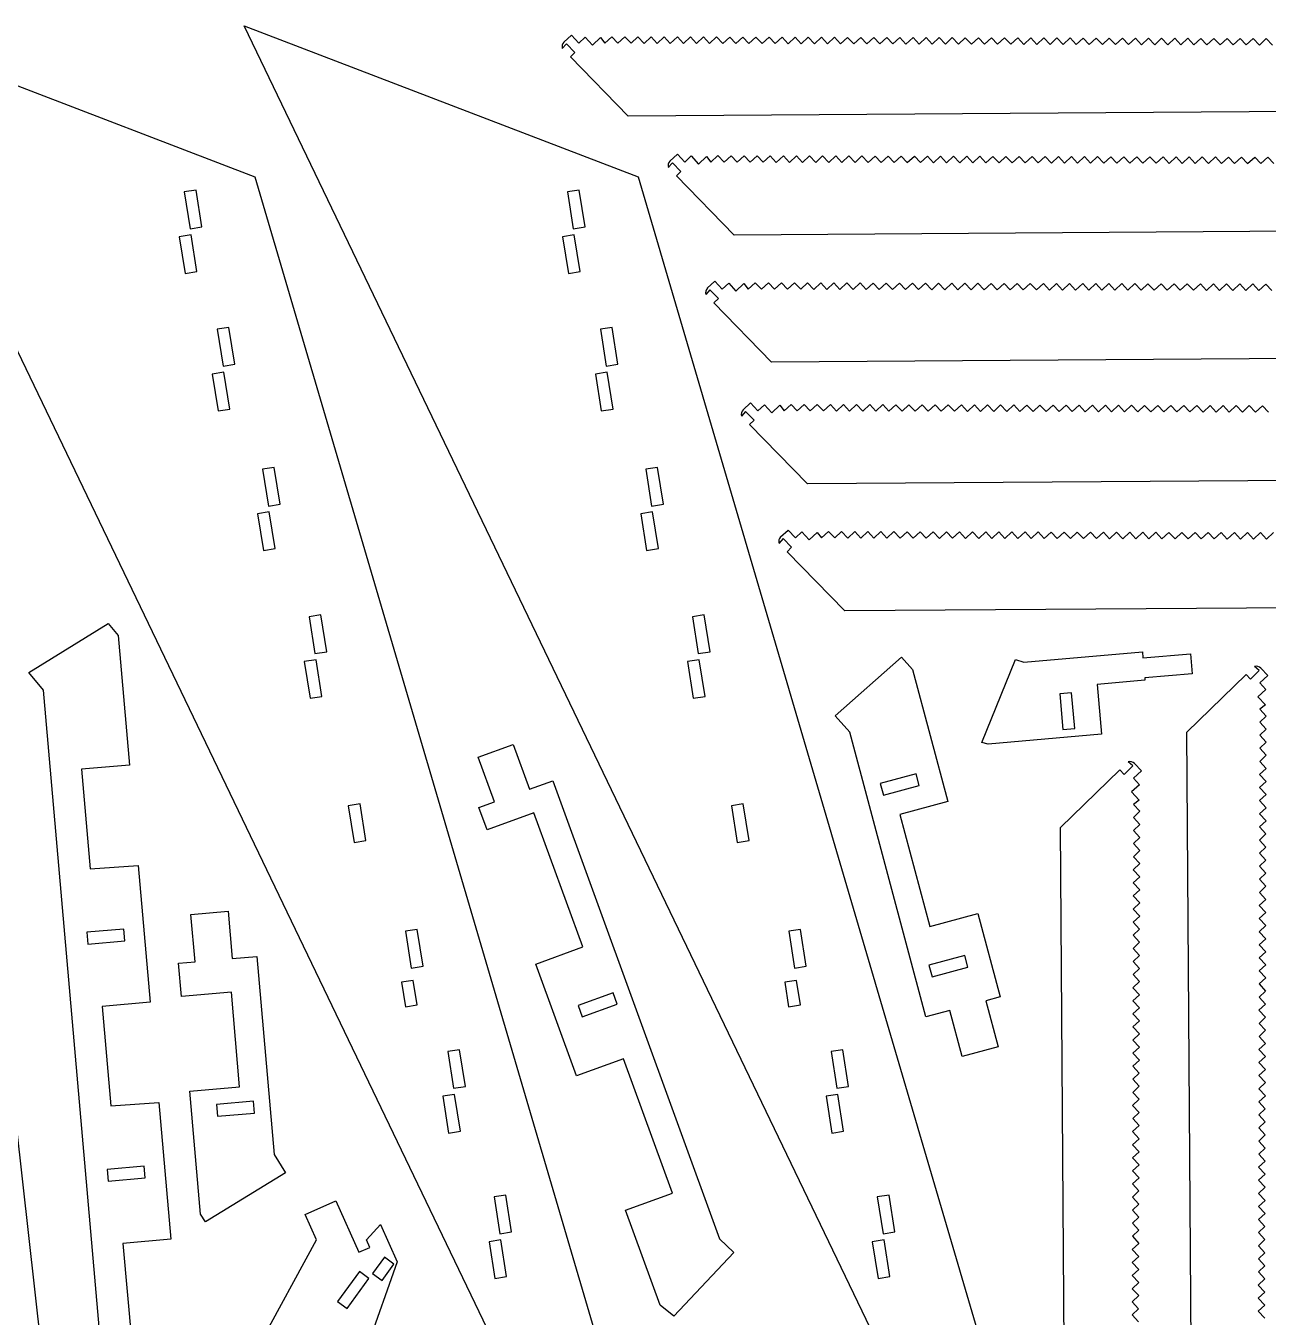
# Model space of a CAD drawing. Extents: x 12 to 2357, y -4 to 494.
# Drawn here: x 695.4 to 851.9, y 331 to 493.7 of the extents above; entities that cross this region are included whole.
import ezdxf

# ---------------------------------------------------------------- set-up
doc = ezdxf.new("R2010")
doc.units = 0
doc.layers.get('0').update_dxf_attribs({"linetype": 'CONTINUOUS'})

msp = doc.modelspace()

# ---------------------------------------------------------------- linework, layer by layer
for p, q in [((760.65, 314.82), (674.69, 493.67)), ((674.69, 493.67), (724.28, 474.63)), ((808.92, 314.82), (722.96, 493.67)), ((722.96, 493.67), (772.55, 474.63)), ((763.52, 491.4), (763, 490.8)), ((763.21, 491.59), (764.15, 492.47)), ((764.6, 490.29), (763.52, 491.4)), ((764.15, 492.47), (765.07, 491.48)), ((765.07, 491.48), (765.89, 492.25)), ((765.89, 492.25), (766.81, 491.24)), ((766.81, 491.24), (767.82, 492.18)), ((767.82, 492.18), (768.37, 491.48)), ((768.37, 491.48), (769.25, 492.29)), ((769.25, 492.29), (770.02, 491.47)), ((770.02, 491.47), (770.9, 492.29)), ((770.9, 492.29), (771.67, 491.47)), ((771.67, 491.47), (772.54, 492.28)), ((772.54, 492.28), (773.31, 491.46)), ((773.31, 491.46), (774.2, 492.28)), ((774.2, 492.28), (774.96, 491.46)), ((774.96, 491.46), (775.84, 492.27)), ((775.84, 492.27), (776.61, 491.44)), ((776.61, 491.44), (777.5, 492.27)), ((777.5, 492.27), (778.26, 491.45)), ((778.26, 491.45), (779.14, 492.27)), ((779.14, 492.27), (779.91, 491.44)), ((779.91, 491.44), (780.79, 492.26)), ((780.79, 492.26), (781.56, 491.44)), ((781.56, 491.44), (782.44, 492.26)), ((782.44, 492.26), (783.21, 491.43)), ((783.21, 491.43), (784.1, 492.25)), ((784.1, 492.25), (784.87, 491.43)), ((784.87, 491.43), (785.74, 492.25)), ((785.74, 492.25), (786.52, 491.42)), ((786.52, 491.42), (787.4, 492.24)), ((787.4, 492.24), (788.16, 491.42)), ((788.16, 491.42), (789.04, 492.24)), ((789.04, 492.24), (789.81, 491.42)), ((789.81, 491.42), (790.7, 492.24)), ((790.7, 492.24), (791.46, 491.41)), ((791.46, 491.41), (792.34, 492.23)), ((792.34, 492.23), (793.11, 491.41)), ((793.11, 491.41), (793.99, 492.23)), ((793.99, 492.23), (794.76, 491.4)), ((794.76, 491.4), (795.64, 492.22)), ((795.64, 492.22), (796.41, 491.4)), ((796.41, 491.4), (797.29, 492.22)), ((797.29, 492.22), (798.06, 491.4)), ((798.06, 491.4), (798.93, 492.21)), ((798.93, 492.21), (799.71, 491.39)), ((799.71, 491.39), (800.59, 492.21)), ((800.59, 492.21), (801.35, 491.39)), ((801.35, 491.39), (802.23, 492.21)), ((802.23, 492.21), (803, 491.38)), ((803, 491.38), (803.89, 492.2)), ((803.89, 492.2), (804.65, 491.38)), ((804.65, 491.38), (805.52, 492.19)), ((805.52, 492.19), (806.29, 491.36)), ((806.29, 491.36), (807.18, 492.19)), ((807.18, 492.19), (807.95, 491.37)), ((807.95, 491.37), (808.83, 492.19)), ((808.83, 492.19), (809.59, 491.37)), ((809.59, 491.37), (810.48, 492.18)), ((810.48, 492.18), (811.25, 491.36)), ((811.25, 491.36), (812.12, 492.18)), ((812.12, 492.18), (812.89, 491.36)), ((812.89, 491.36), (813.76, 492.17)), ((813.76, 492.17), (814.53, 491.35)), ((814.53, 491.35), (815.41, 492.17)), ((815.41, 492.17), (816.18, 491.34)), ((816.18, 491.34), (817.07, 492.17)), ((817.07, 492.17), (817.83, 491.34)), ((817.83, 491.34), (818.71, 492.16)), ((818.71, 492.16), (819.48, 491.34)), ((819.48, 491.34), (820.36, 492.16)), ((820.36, 492.16), (821.13, 491.33)), ((821.13, 491.33), (822.01, 492.15)), ((822.01, 492.15), (822.77, 491.33)), ((822.77, 491.33), (823.66, 492.15)), ((823.66, 492.15), (824.43, 491.33)), ((824.43, 491.33), (825.3, 492.14)), ((825.3, 492.14), (826.08, 491.32)), ((826.08, 491.32), (826.96, 492.14)), ((826.96, 492.14), (827.72, 491.32)), ((827.72, 491.32), (828.6, 492.13)), ((828.6, 492.13), (829.38, 491.31)), ((829.38, 491.31), (830.26, 492.13)), ((830.26, 492.13), (831.02, 491.31)), ((831.02, 491.31), (831.9, 492.13)), ((831.9, 492.13), (832.67, 491.3)), ((832.67, 491.3), (833.55, 492.12)), ((833.55, 492.12), (834.32, 491.3)), ((834.32, 491.3), (835.19, 492.11)), ((835.19, 492.11), (835.96, 491.28)), ((835.96, 491.28), (836.85, 492.11)), ((836.85, 492.11), (837.62, 491.29)), ((837.62, 491.29), (838.49, 492.11)), ((838.49, 492.11), (839.26, 491.29)), ((839.26, 491.29), (840.15, 492.1)), ((840.15, 492.1), (840.91, 491.28)), ((840.91, 491.28), (841.79, 492.1)), ((841.79, 492.1), (842.56, 491.28)), ((842.56, 491.28), (843.43, 492.09)), ((843.43, 492.09), (844.2, 491.27)), ((844.2, 491.27), (845.08, 492.09)), ((845.08, 492.09), (845.85, 491.26)), ((845.85, 491.26), (846.73, 492.09)), ((846.73, 492.09), (847.5, 491.26)), ((847.5, 491.26), (848.38, 492.08)), ((848.38, 492.08), (849.14, 491.26)), ((849.14, 491.26), (850.03, 492.08)), ((850.03, 492.08), (850.8, 491.25)), ((850.8, 491.25), (851.67, 492.07)), ((851.67, 492.07), (852.44, 491.25)), ((764.03, 489.74), (764.6, 490.29)), ((771.29, 482.28), (764.03, 489.74)), ((947.18, 483.49), (771.29, 482.28)), ((776.56, 476.62), (777.51, 477.49)), ((777.51, 477.49), (778.43, 476.51)), ((778.43, 476.51), (779.25, 477.27)), ((779.25, 477.27), (780.17, 476.26)), ((780.17, 476.26), (781.18, 477.2)), ((781.18, 477.2), (781.73, 476.5)), ((781.73, 476.5), (782.6, 477.32)), ((782.6, 477.32), (783.38, 476.49)), ((783.38, 476.49), (784.26, 477.31)), ((784.26, 477.31), (785.02, 476.49)), ((785.02, 476.49), (785.9, 477.31)), ((785.9, 477.31), (786.67, 476.48)), ((786.67, 476.48), (787.55, 477.3)), ((787.55, 477.3), (788.32, 476.48)), ((788.32, 476.48), (789.19, 477.29)), ((789.19, 477.29), (789.96, 476.46)), ((789.96, 476.46), (790.85, 477.29)), ((790.85, 477.29), (791.62, 476.47)), ((791.62, 476.47), (792.5, 477.29)), ((792.5, 477.29), (793.26, 476.47)), ((793.26, 476.47), (794.15, 477.28)), ((794.15, 477.28), (794.92, 476.46)), ((794.92, 476.46), (795.79, 477.28)), ((795.79, 477.28), (796.57, 476.45)), ((796.57, 476.45), (797.45, 477.27)), ((797.45, 477.27), (798.22, 476.45)), ((798.22, 476.45), (799.1, 477.27)), ((799.1, 477.27), (799.87, 476.44)), ((799.87, 476.44), (800.75, 477.27)), ((800.75, 477.27), (801.52, 476.44)), ((801.52, 476.44), (802.4, 477.26)), ((802.4, 477.26), (803.17, 476.44)), ((803.17, 476.44), (804.05, 477.26)), ((804.05, 477.26), (804.82, 476.44)), ((804.82, 476.44), (805.7, 477.25)), ((805.7, 477.25), (806.46, 476.43)), ((806.46, 476.43), (807.35, 477.25)), ((807.35, 477.25), (808.12, 476.43)), ((808.12, 476.43), (808.99, 477.24)), ((808.99, 477.24), (809.77, 476.42)), ((809.77, 476.42), (810.65, 477.24)), ((810.65, 477.24), (811.41, 476.42)), ((811.41, 476.42), (812.29, 477.24)), ((812.29, 477.24), (813.07, 476.41)), ((813.07, 476.41), (813.94, 477.23)), ((813.94, 477.23), (814.71, 476.41)), ((814.71, 476.41), (815.59, 477.23)), ((815.59, 477.23), (816.35, 476.4)), ((816.35, 476.4), (817.24, 477.22)), ((817.24, 477.22), (818.01, 476.4)), ((818.01, 476.4), (818.88, 477.21)), ((818.88, 477.21), (819.65, 476.39)), ((819.65, 476.39), (820.54, 477.21)), ((820.54, 477.21), (821.31, 476.39)), ((821.31, 476.39), (822.18, 477.21)), ((822.18, 477.21), (822.95, 476.39)), ((822.95, 476.39), (823.84, 477.2)), ((823.84, 477.2), (824.6, 476.38)), ((824.6, 476.38), (825.48, 477.2)), ((825.48, 477.2), (826.25, 476.38)), ((826.25, 476.38), (827.12, 477.19)), ((827.12, 477.19), (827.89, 476.37)), ((827.89, 476.37), (828.77, 477.19)), ((828.77, 477.19), (829.54, 476.36)), ((829.54, 476.36), (830.42, 477.19)), ((830.42, 477.19), (831.19, 476.36)), ((831.19, 476.36), (832.07, 477.18)), ((832.07, 477.18), (832.83, 476.36)), ((832.83, 476.36), (833.72, 477.18)), ((833.72, 477.18), (834.49, 476.36)), ((834.49, 476.36), (835.36, 477.17)), ((835.36, 477.17), (836.13, 476.35)), ((836.13, 476.35), (837.02, 477.17)), ((837.02, 477.17), (837.78, 476.35)), ((837.78, 476.35), (838.66, 477.16)), ((838.66, 477.16), (839.44, 476.34)), ((839.44, 476.34), (840.31, 477.16)), ((840.31, 477.16), (841.08, 476.34)), ((841.08, 476.34), (841.96, 477.16)), ((841.96, 477.16), (842.73, 476.33)), ((842.73, 476.33), (843.61, 477.15)), ((843.61, 477.15), (844.38, 476.33)), ((844.38, 476.33), (845.26, 477.15)), ((845.26, 477.15), (846.02, 476.33)), ((846.02, 476.33), (846.91, 477.14)), ((846.91, 477.14), (847.68, 476.32)), ((847.68, 476.32), (848.55, 477.13)), ((848.55, 477.13), (849.32, 476.31)), ((849.32, 476.31), (850.21, 477.13)), ((850.21, 477.13), (850.97, 476.31)), ((850.97, 476.31), (851.85, 477.13)), ((851.85, 477.13), (852.62, 476.31)), ((776.88, 476.42), (776.36, 475.82)), ((777.95, 475.32), (776.88, 476.42)), ((777.38, 474.76), (777.95, 475.32)), ((724.28, 474.63), (769.77, 320.03)), ((772.55, 474.63), (818.03, 320.03)), ((784.65, 467.3), (777.38, 474.76)), ((716.88, 472.98), (715.4, 472.74)), ((715.4, 472.74), (716.13, 468.11)), ((717.61, 468.35), (716.88, 472.98)), ((765.14, 472.98), (763.66, 472.74)), ((763.66, 472.74), (764.39, 468.11)), ((765.88, 468.35), (765.14, 472.98)), ((960.54, 468.51), (784.65, 467.3)), ((716.25, 467.34), (714.77, 467.1)), ((714.77, 467.1), (715.5, 462.47)), ((716.13, 468.11), (717.61, 468.35)), ((716.98, 462.71), (716.25, 467.34)), ((764.52, 467.34), (763.03, 467.1)), ((763.03, 467.1), (763.77, 462.47)), ((764.39, 468.11), (765.88, 468.35)), ((765.25, 462.71), (764.52, 467.34)), ((682.06, 463.63), (700.01, 303.48)), ((715.5, 462.47), (716.98, 462.71)), ((763.77, 462.47), (765.25, 462.71)), ((781.59, 460.42), (781.07, 459.82)), ((781.27, 460.61), (782.22, 461.49)), ((782.66, 459.32), (781.59, 460.42)), ((782.22, 461.49), (783.14, 460.51)), ((783.14, 460.51), (783.96, 461.27)), ((783.96, 461.27), (784.87, 460.26)), ((784.87, 460.26), (785.89, 461.2)), ((785.89, 461.2), (786.43, 460.5)), ((786.43, 460.5), (787.31, 461.31)), ((787.31, 461.31), (788.09, 460.49)), ((788.09, 460.49), (788.97, 461.31)), ((788.97, 461.31), (789.73, 460.49)), ((789.73, 460.49), (790.61, 461.31)), ((790.61, 461.31), (791.38, 460.48)), ((791.38, 460.48), (792.26, 461.3)), ((792.26, 461.3), (793.03, 460.48)), ((793.03, 460.48), (793.9, 461.29)), ((793.9, 461.29), (794.67, 460.46)), ((794.67, 460.46), (795.56, 461.29)), ((795.56, 461.29), (796.33, 460.47)), ((796.33, 460.47), (797.2, 461.29)), ((797.2, 461.29), (797.97, 460.47)), ((797.97, 460.47), (798.86, 461.28)), ((798.86, 461.28), (799.62, 460.46)), ((799.62, 460.46), (800.5, 461.28)), ((800.5, 461.28), (801.28, 460.45)), ((801.28, 460.45), (802.16, 461.27)), ((802.16, 461.27), (802.93, 460.45)), ((802.93, 460.45), (803.81, 461.27)), ((803.81, 461.27), (804.58, 460.44)), ((804.58, 460.44), (805.46, 461.27)), ((805.46, 461.27), (806.23, 460.44)), ((806.23, 460.44), (807.11, 461.26)), ((807.11, 461.26), (807.87, 460.44)), ((807.87, 460.44), (808.76, 461.26)), ((808.76, 461.26), (809.53, 460.43)), ((809.53, 460.43), (810.4, 461.25)), ((810.4, 461.25), (811.17, 460.43)), ((811.17, 460.43), (812.06, 461.25)), ((812.06, 461.25), (812.82, 460.43)), ((812.82, 460.43), (813.7, 461.24)), ((813.7, 461.24), (814.48, 460.42)), ((814.48, 460.42), (815.36, 461.24)), ((815.36, 461.24), (816.12, 460.42)), ((816.12, 460.42), (817, 461.23)), ((817, 461.23), (817.78, 460.41)), ((817.78, 460.41), (818.65, 461.23)), ((818.65, 461.23), (819.42, 460.41)), ((819.42, 460.41), (820.3, 461.23)), ((820.3, 461.23), (821.06, 460.4)), ((821.06, 460.4), (821.95, 461.22)), ((821.95, 461.22), (822.72, 460.4)), ((822.72, 460.4), (823.59, 461.21)), ((823.59, 461.21), (824.36, 460.38)), ((824.36, 460.38), (825.25, 461.21)), ((825.25, 461.21), (826.01, 460.39)), ((826.01, 460.39), (826.89, 461.21)), ((826.89, 461.21), (827.66, 460.39)), ((827.66, 460.39), (828.55, 461.2)), ((828.55, 461.2), (829.31, 460.38)), ((829.31, 460.38), (830.19, 461.2)), ((830.19, 461.2), (830.96, 460.38)), ((830.96, 460.38), (831.83, 461.19)), ((831.83, 461.19), (832.6, 460.37)), ((832.6, 460.37), (833.48, 461.19)), ((833.48, 461.19), (834.25, 460.36)), ((834.25, 460.36), (835.13, 461.19)), ((835.13, 461.19), (835.9, 460.36)), ((835.9, 460.36), (836.77, 461.18)), ((836.77, 461.18), (837.54, 460.36)), ((837.54, 460.36), (838.43, 461.18)), ((838.43, 461.18), (839.19, 460.36)), ((839.19, 460.36), (840.07, 461.17)), ((840.07, 461.17), (840.84, 460.35)), ((840.84, 460.35), (841.72, 461.17)), ((841.72, 461.17), (842.49, 460.35)), ((842.49, 460.35), (843.37, 461.16)), ((843.37, 461.16), (844.15, 460.34)), ((844.15, 460.34), (845.02, 461.16)), ((845.02, 461.16), (845.79, 460.34)), ((845.79, 460.34), (846.67, 461.16)), ((846.67, 461.16), (847.44, 460.33)), ((847.44, 460.33), (848.32, 461.15)), ((848.32, 461.15), (849.09, 460.33)), ((849.09, 460.33), (849.96, 461.15)), ((849.96, 461.15), (850.73, 460.32)), ((850.73, 460.32), (851.62, 461.14)), ((851.62, 461.14), (852.38, 460.32)), ((782.09, 458.76), (782.66, 459.32)), ((789.35, 451.3), (782.09, 458.76)), ((721.02, 455.67), (719.54, 455.44)), ((719.54, 455.44), (720.28, 450.8)), ((721.76, 451.03), (721.02, 455.67)), ((769.29, 455.67), (767.81, 455.44)), ((767.81, 455.44), (768.54, 450.8)), ((770.02, 451.03), (769.29, 455.67)), ((965.25, 452.51), (789.35, 451.3)), ((720.28, 450.8), (721.76, 451.03)), ((768.54, 450.8), (770.02, 451.03)), ((720.4, 450.03), (718.92, 449.79)), ((718.92, 449.79), (719.65, 445.15)), ((721.14, 445.38), (720.4, 450.03)), ((768.67, 450.03), (767.18, 449.79)), ((767.18, 449.79), (767.92, 445.15)), ((769.4, 445.38), (768.67, 450.03)), ((785.78, 445.28), (786.73, 446.16)), ((786.73, 446.16), (787.65, 445.17)), ((787.65, 445.17), (788.47, 445.94)), ((788.47, 445.94), (789.39, 444.93)), ((789.39, 444.93), (790.4, 445.87)), ((790.4, 445.87), (790.95, 445.16)), ((790.95, 445.16), (791.82, 445.98)), ((791.82, 445.98), (792.6, 445.16)), ((792.6, 445.16), (793.48, 445.98)), ((793.48, 445.98), (794.24, 445.15)), ((794.24, 445.15), (795.12, 445.97)), ((795.12, 445.97), (795.89, 445.15)), ((795.89, 445.15), (796.77, 445.97)), ((796.77, 445.97), (797.54, 445.14)), ((797.54, 445.14), (798.41, 445.96)), ((798.41, 445.96), (799.18, 445.13)), ((799.18, 445.13), (800.07, 445.96)), ((800.07, 445.96), (800.84, 445.14)), ((800.84, 445.14), (801.72, 445.95)), ((801.72, 445.95), (802.48, 445.13)), ((802.48, 445.13), (803.37, 445.95)), ((803.37, 445.95), (804.14, 445.13)), ((804.14, 445.13), (805.01, 445.94)), ((805.01, 445.94), (805.79, 445.11)), ((805.79, 445.11), (806.67, 445.94)), ((806.67, 445.94), (807.44, 445.12)), ((807.44, 445.12), (808.32, 445.94)), ((808.32, 445.94), (809.09, 445.11)), ((809.09, 445.11), (809.97, 445.93)), ((809.97, 445.93), (810.74, 445.11)), ((810.74, 445.11), (811.62, 445.93)), ((811.62, 445.93), (812.39, 445.11)), ((812.39, 445.11), (813.27, 445.92)), ((813.27, 445.92), (814.04, 445.1)), ((814.04, 445.1), (814.92, 445.92)), ((814.92, 445.92), (815.68, 445.1)), ((815.68, 445.1), (816.57, 445.91)), ((816.57, 445.91), (817.34, 445.09)), ((817.34, 445.09), (818.21, 445.91)), ((818.21, 445.91), (818.99, 445.09)), ((818.99, 445.09), (819.87, 445.91)), ((819.87, 445.91), (820.63, 445.08)), ((820.63, 445.08), (821.51, 445.9)), ((821.51, 445.9), (822.29, 445.08)), ((822.29, 445.08), (823.16, 445.9)), ((823.16, 445.9), (823.93, 445.07)), ((823.93, 445.07), (824.81, 445.89)), ((824.81, 445.89), (825.57, 445.07)), ((825.57, 445.07), (826.46, 445.89)), ((826.46, 445.89), (827.23, 445.07)), ((827.23, 445.07), (828.1, 445.88)), ((828.1, 445.88), (828.87, 445.05)), ((828.87, 445.05), (829.76, 445.88)), ((829.76, 445.88), (830.53, 445.06)), ((830.53, 445.06), (831.4, 445.87)), ((831.4, 445.87), (832.17, 445.05)), ((832.17, 445.05), (833.06, 445.87)), ((833.06, 445.87), (833.82, 445.05)), ((833.82, 445.05), (834.7, 445.87)), ((834.7, 445.87), (835.47, 445.04)), ((835.47, 445.04), (836.34, 445.86)), ((836.34, 445.86), (837.11, 445.04)), ((837.11, 445.04), (837.99, 445.86)), ((837.99, 445.86), (838.76, 445.03)), ((838.76, 445.03), (839.64, 445.85)), ((839.64, 445.85), (840.41, 445.03)), ((840.41, 445.03), (841.29, 445.85)), ((841.29, 445.85), (842.05, 445.03)), ((842.05, 445.03), (842.94, 445.84)), ((842.94, 445.84), (843.71, 445.02)), ((843.71, 445.02), (844.58, 445.84)), ((844.58, 445.84), (845.35, 445.02)), ((845.35, 445.02), (846.24, 445.83)), ((846.24, 445.83), (847, 445.01)), ((847, 445.01), (847.88, 445.83)), ((847.88, 445.83), (848.66, 445.01)), ((848.66, 445.01), (849.53, 445.83)), ((849.53, 445.83), (850.3, 445)), ((850.3, 445), (851.18, 445.82)), ((851.18, 445.82), (851.95, 445)), ((719.65, 445.15), (721.14, 445.38)), ((767.92, 445.15), (769.4, 445.38)), ((786.1, 445.08), (785.58, 444.48)), ((787.17, 443.98), (786.1, 445.08)), ((786.6, 443.43), (787.17, 443.98)), ((793.87, 435.96), (786.6, 443.43)), ((726.74, 438.05), (725.26, 437.81)), ((725.26, 437.81), (725.99, 433.18)), ((727.48, 433.42), (726.74, 438.05)), ((775.01, 438.05), (773.53, 437.81)), ((773.53, 437.81), (774.26, 433.18)), ((775.74, 433.42), (775.01, 438.05)), ((969.76, 437.18), (793.87, 435.96)), ((725.99, 433.18), (727.48, 433.42)), ((774.26, 433.18), (775.74, 433.42)), ((726.11, 432.44), (724.63, 432.21)), ((724.63, 432.21), (725.36, 427.58)), ((726.85, 427.81), (726.11, 432.44)), ((774.38, 432.44), (772.9, 432.21)), ((772.9, 432.21), (773.63, 427.58)), ((775.11, 427.81), (774.38, 432.44)), ((790.49, 429.28), (791.44, 430.16)), ((791.44, 430.16), (792.36, 429.17)), ((792.36, 429.17), (793.18, 429.93)), ((793.18, 429.93), (794.09, 428.93)), ((794.09, 428.93), (795.11, 429.86)), ((795.11, 429.86), (795.65, 429.16)), ((795.65, 429.16), (796.53, 429.98)), ((796.53, 429.98), (797.31, 429.16)), ((797.31, 429.16), (798.19, 429.98)), ((798.19, 429.98), (798.95, 429.15)), ((798.95, 429.15), (799.83, 429.97)), ((799.83, 429.97), (800.6, 429.15)), ((800.6, 429.15), (801.48, 429.97)), ((801.48, 429.97), (802.25, 429.14)), ((802.25, 429.14), (803.12, 429.96)), ((803.12, 429.96), (803.89, 429.13)), ((803.89, 429.13), (804.78, 429.96)), ((804.78, 429.96), (805.55, 429.14)), ((805.55, 429.14), (806.42, 429.95)), ((806.42, 429.95), (807.19, 429.13)), ((807.19, 429.13), (808.08, 429.95)), ((808.08, 429.95), (808.84, 429.13)), ((808.84, 429.13), (809.72, 429.94)), ((809.72, 429.94), (810.5, 429.11)), ((810.5, 429.11), (811.38, 429.93)), ((811.38, 429.93), (812.15, 429.12)), ((812.15, 429.12), (813.03, 429.94)), ((813.03, 429.94), (813.8, 429.11)), ((813.8, 429.11), (814.68, 429.93)), ((814.68, 429.93), (815.45, 429.11)), ((815.45, 429.11), (816.33, 429.93)), ((816.33, 429.93), (817.09, 429.1)), ((817.09, 429.1), (817.98, 429.92)), ((817.98, 429.92), (818.75, 429.1)), ((818.75, 429.1), (819.62, 429.92)), ((819.62, 429.92), (820.39, 429.1)), ((820.39, 429.1), (821.28, 429.91)), ((821.28, 429.91), (822.04, 429.09)), ((822.04, 429.09), (822.92, 429.91)), ((822.92, 429.91), (823.7, 429.09)), ((823.7, 429.09), (824.58, 429.9)), ((824.58, 429.9), (825.34, 429.08)), ((825.34, 429.08), (826.22, 429.9)), ((826.22, 429.9), (827, 429.08)), ((827, 429.08), (827.87, 429.9)), ((827.87, 429.9), (828.64, 429.07)), ((828.64, 429.07), (829.52, 429.89)), ((829.52, 429.89), (830.28, 429.07)), ((830.28, 429.07), (831.17, 429.89)), ((831.17, 429.89), (831.94, 429.06)), ((831.94, 429.06), (832.81, 429.88)), ((832.81, 429.88), (833.58, 429.05)), ((833.58, 429.05), (834.47, 429.88)), ((834.47, 429.88), (835.23, 429.06)), ((835.23, 429.06), (836.11, 429.87)), ((836.11, 429.87), (836.88, 429.05)), ((836.88, 429.05), (837.77, 429.87)), ((837.77, 429.87), (838.53, 429.05)), ((838.53, 429.05), (839.41, 429.86)), ((839.41, 429.86), (840.18, 429.04)), ((840.18, 429.04), (841.05, 429.86)), ((841.05, 429.86), (841.82, 429.04)), ((841.82, 429.04), (842.7, 429.86)), ((842.7, 429.86), (843.47, 429.03)), ((843.47, 429.03), (844.35, 429.85)), ((844.35, 429.85), (845.12, 429.03)), ((845.12, 429.03), (845.99, 429.85)), ((845.99, 429.85), (846.76, 429.02)), ((846.76, 429.02), (847.65, 429.84)), ((847.65, 429.84), (848.41, 429.02)), ((848.41, 429.02), (849.29, 429.84)), ((849.29, 429.84), (850.06, 429.02)), ((850.06, 429.02), (850.94, 429.83)), ((850.94, 429.83), (851.71, 429.01)), ((851.71, 429.01), (852.59, 429.83)), ((725.36, 427.58), (726.85, 427.81)), ((773.63, 427.58), (775.11, 427.81)), ((790.81, 429.08), (790.29, 428.48)), ((791.88, 427.98), (790.81, 429.08)), ((791.31, 427.43), (791.88, 427.98)), ((798.57, 419.96), (791.31, 427.43)), ((974.47, 421.18), (798.57, 419.96)), ((695.84, 412.23), (705.83, 418.37)), ((705.83, 418.37), (707.07, 416.87)), ((732.61, 419.46), (731.13, 419.23)), ((731.13, 419.23), (731.86, 414.6)), ((733.35, 414.83), (732.61, 419.46)), ((780.88, 419.46), (779.4, 419.23)), ((779.4, 419.23), (780.13, 414.6)), ((781.61, 414.83), (780.88, 419.46)), ((707.07, 416.87), (708.49, 400.56)), ((731.86, 414.6), (733.35, 414.83)), ((780.13, 414.6), (781.61, 414.83)), ((821.12, 413.51), (836.07, 414.82)), ((836.07, 414.82), (836.14, 414.04)), ((731.99, 413.82), (730.5, 413.59)), ((730.5, 413.59), (731.24, 408.96)), ((732.72, 409.19), (731.99, 413.82)), ((780.25, 413.82), (778.77, 413.59)), ((778.77, 413.59), (779.5, 408.96)), ((780.98, 409.19), (780.25, 413.82)), ((797.38, 406.74), (805.74, 414.16)), ((805.74, 414.16), (807.12, 412.61)), ((815.83, 403.38), (820.08, 413.86)), ((820.08, 413.86), (821.12, 413.51)), ((836.14, 414.04), (842.12, 414.56)), ((842.12, 414.56), (842.34, 412.06)), ((697.68, 409.99), (695.84, 412.23)), ((807.12, 412.61), (811.58, 395.95)), ((842.34, 412.06), (836.36, 411.54)), ((836.36, 411.54), (836.38, 411.24)), ((841.66, 404.69), (849.12, 411.95)), ((849.12, 411.95), (849.68, 411.38)), ((849.68, 411.38), (850.78, 412.45)), ((850.78, 412.45), (850.18, 412.97)), ((851.85, 411.82), (850.87, 410.9)), ((850.97, 412.77), (851.85, 411.82)), ((705.1, 325.2), (697.68, 409.99)), ((836.38, 411.24), (830.38, 410.72)), ((830.38, 410.72), (830.93, 404.44)), ((851.63, 410.08), (850.62, 409.16)), ((850.87, 410.9), (851.63, 410.08)), ((731.24, 408.96), (732.72, 409.19)), ((779.5, 408.96), (780.98, 409.19)), ((827.15, 409.67), (825.65, 409.54)), ((825.65, 409.54), (826.04, 405.04)), ((827.54, 405.17), (827.15, 409.67)), ((850.62, 409.16), (851.56, 408.15)), ((799.2, 404.69), (797.38, 406.74)), ((851.67, 406.73), (850.85, 405.95)), ((851.56, 408.15), (850.86, 407.6)), ((850.86, 407.6), (851.67, 406.73)), ((826.04, 405.04), (827.54, 405.17)), ((850.85, 405.95), (851.67, 405.07)), ((851.67, 405.07), (850.85, 404.31)), ((808.81, 368.83), (799.2, 404.69)), ((830.93, 404.44), (816.63, 403.19)), ((842.87, 228.79), (841.66, 404.69)), ((851.67, 403.43), (850.84, 402.66)), ((850.85, 404.31), (851.67, 403.43)), ((752.41, 401.55), (756.81, 403.15)), ((756.81, 403.15), (758.86, 397.52)), ((816.63, 403.19), (815.83, 403.38)), ((850.84, 402.66), (851.66, 401.78)), ((851.66, 401.78), (850.84, 401.01)), ((708.49, 400.56), (702.45, 400.03)), ((754.46, 395.91), (752.41, 401.55)), ((833.76, 399.38), (834.87, 400.45)), ((834.87, 400.45), (834.26, 400.97)), ((835.06, 400.77), (835.94, 399.82)), ((851.65, 400.14), (850.82, 399.37)), ((850.84, 401.01), (851.65, 400.14)), ((702.45, 400.03), (703.55, 387.49)), ((758.86, 397.52), (761.8, 398.58)), ((761.8, 398.58), (782.8, 340.89)), ((807.58, 399.43), (803.05, 398.22)), ((807.96, 397.98), (807.58, 399.43)), ((825.75, 392.69), (833.21, 399.95)), ((833.21, 399.95), (833.76, 399.38)), ((835.94, 399.82), (834.95, 398.9)), ((834.95, 398.9), (835.72, 398.08)), ((850.82, 399.37), (851.65, 398.48)), ((803.05, 398.22), (803.44, 396.77)), ((803.44, 396.77), (807.96, 397.98)), ((835.72, 398.08), (834.71, 397.16)), ((834.71, 397.16), (835.65, 396.15)), ((851.65, 398.48), (850.83, 397.71)), ((850.83, 397.71), (851.65, 396.84)), ((737.53, 395.66), (736.05, 395.43)), ((736.05, 395.43), (736.78, 390.8)), ((738.27, 391.03), (737.53, 395.66)), ((752.5, 395.2), (754.46, 395.91)), ((785.8, 395.66), (784.32, 395.43)), ((784.32, 395.43), (785.05, 390.8)), ((786.53, 391.03), (785.8, 395.66)), ((811.58, 395.95), (805.5, 394.32)), ((835.65, 396.15), (834.94, 395.6)), ((834.94, 395.6), (835.76, 394.73)), ((851.65, 396.84), (850.83, 396.07)), ((850.83, 396.07), (851.64, 395.18)), ((753.53, 392.38), (752.5, 395.2)), ((759.44, 394.54), (753.53, 392.38)), ((765.6, 377.64), (759.44, 394.54)), ((805.5, 394.32), (809.28, 380.21)), ((835.76, 394.73), (834.94, 393.95)), ((834.94, 393.95), (835.76, 393.07)), ((851.64, 395.18), (850.82, 394.41)), ((850.82, 394.41), (851.64, 393.54)), ((826.96, 216.79), (825.75, 392.69)), ((835.76, 393.07), (834.94, 392.31)), ((834.94, 392.31), (835.75, 391.43)), ((851.64, 393.54), (850.81, 392.76)), ((850.81, 392.76), (851.63, 391.88)), ((736.78, 390.8), (738.27, 391.03)), ((785.05, 390.8), (786.53, 391.03)), ((835.75, 391.43), (834.93, 390.66)), ((834.93, 390.66), (835.75, 389.78)), ((851.63, 391.88), (850.81, 391.11)), ((850.81, 391.11), (851.63, 390.23)), ((835.75, 389.78), (834.93, 389.01)), ((834.93, 389.01), (835.74, 388.14)), ((851.63, 390.23), (850.8, 389.46)), ((850.8, 389.46), (851.63, 388.58)), ((703.55, 387.49), (709.6, 387.91)), ((709.6, 387.91), (711.1, 370.7)), ((835.74, 388.14), (834.91, 387.37)), ((834.91, 387.37), (835.74, 386.48)), ((851.63, 388.58), (850.8, 387.81)), ((850.8, 387.81), (851.62, 386.93)), ((835.74, 386.48), (834.92, 385.71)), ((834.92, 385.71), (835.74, 384.83)), ((851.62, 386.93), (850.8, 386.17)), ((850.8, 386.17), (851.62, 385.28)), ((835.74, 384.83), (834.91, 384.07)), ((834.91, 384.07), (835.73, 383.18)), ((851.62, 385.28), (850.8, 384.51)), ((850.8, 384.51), (851.61, 383.64)), ((835.73, 383.18), (834.91, 382.41)), ((834.91, 382.41), (835.73, 381.54)), ((851.61, 383.64), (850.79, 382.87)), ((850.79, 382.87), (851.61, 381.98)), ((716.24, 381.74), (720.91, 382.15)), ((716.76, 375.76), (716.24, 381.74)), ((720.91, 382.15), (721.43, 376.17)), ((809.28, 380.21), (815.36, 381.84)), ((815.36, 381.84), (818.17, 371.34)), ((835.73, 381.54), (834.89, 380.76)), ((834.89, 380.76), (835.72, 379.88)), ((851.61, 381.98), (850.79, 381.21)), ((850.79, 381.21), (851.6, 380.34)), ((707.79, 379.9), (703.12, 379.5)), ((703.12, 379.5), (703.25, 378)), ((707.92, 378.4), (707.79, 379.9)), ((744.74, 379.84), (743.26, 379.61)), ((743.26, 379.61), (743.99, 374.98)), ((745.47, 375.21), (744.74, 379.84)), ((793, 379.84), (791.52, 379.61)), ((791.52, 379.61), (792.26, 374.98)), ((793.74, 375.21), (793, 379.84)), ((835.72, 379.88), (834.9, 379.11)), ((834.9, 379.11), (835.72, 378.23)), ((851.6, 380.34), (850.78, 379.56)), ((850.78, 379.56), (851.6, 378.68)), ((703.25, 378), (707.92, 378.4)), ((759.68, 375.48), (765.6, 377.64)), ((835.72, 378.23), (834.89, 377.46)), ((834.89, 377.46), (835.71, 376.58)), ((851.6, 378.68), (850.78, 377.92)), ((850.78, 377.92), (851.6, 377.04)), ((714.69, 375.58), (716.76, 375.76)), ((721.43, 376.17), (724.55, 376.45)), ((724.55, 376.45), (726.73, 351.48)), ((813.71, 376.55), (809.18, 375.33)), ((814.1, 375.1), (813.71, 376.55)), ((835.71, 376.58), (834.89, 375.81)), ((834.89, 375.81), (835.71, 374.93)), ((851.6, 377.04), (850.77, 376.26)), ((850.77, 376.26), (851.59, 375.39)), ((715.06, 371.4), (714.69, 375.58)), ((743.99, 374.98), (745.47, 375.21)), ((764.81, 361.4), (759.68, 375.48)), ((792.26, 374.98), (793.74, 375.21)), ((809.18, 375.33), (809.57, 373.88)), ((809.57, 373.88), (814.1, 375.1)), ((835.71, 374.93), (834.89, 374.17)), ((834.89, 374.17), (835.7, 373.28)), ((851.59, 375.39), (850.77, 374.62)), ((850.77, 374.62), (851.59, 373.74)), ((744.24, 373.43), (742.75, 373.2)), ((742.75, 373.2), (743.24, 370.11)), ((744.72, 370.35), (744.24, 373.43)), ((792.5, 373.43), (791.02, 373.2)), ((791.02, 373.2), (791.51, 370.11)), ((792.99, 370.35), (792.5, 373.43)), ((835.7, 373.28), (834.88, 372.51)), ((834.88, 372.51), (835.7, 371.63)), ((851.59, 373.74), (850.76, 372.98)), ((850.76, 372.98), (851.58, 372.09)), ((721.33, 371.95), (715.06, 371.4)), ((722.37, 360.01), (721.33, 371.95)), ((769.42, 371.85), (765.02, 370.25)), ((769.93, 370.44), (769.42, 371.85)), ((818.17, 371.34), (816.35, 370.85)), ((835.7, 371.63), (834.88, 370.87)), ((834.88, 370.87), (835.7, 369.98)), ((851.58, 372.09), (850.76, 371.32)), ((850.76, 371.32), (851.57, 370.45)), ((711.1, 370.7), (705.06, 370.16)), ((705.06, 370.16), (706.16, 357.62)), ((743.24, 370.11), (744.72, 370.35)), ((765.02, 370.25), (765.53, 368.84)), ((765.53, 368.84), (769.93, 370.44)), ((791.51, 370.11), (792.99, 370.35)), ((811.83, 369.64), (808.81, 368.83)), ((813.38, 363.84), (811.83, 369.64)), ((816.35, 370.85), (817.91, 365.06)), ((835.7, 369.98), (834.87, 369.21)), ((851.57, 370.45), (850.74, 369.68)), ((850.74, 369.68), (851.57, 368.79)), ((834.87, 369.21), (835.69, 368.34)), ((835.69, 368.34), (834.87, 367.56)), ((851.57, 368.79), (850.75, 368.02)), ((850.75, 368.02), (851.57, 367.15)), ((835.69, 366.68), (834.86, 365.92)), ((834.87, 367.56), (835.69, 366.68)), ((851.57, 367.15), (850.75, 366.38)), ((850.75, 366.38), (851.56, 365.49)), ((750.06, 364.7), (748.58, 364.47)), ((748.58, 364.47), (749.32, 359.84)), ((750.8, 360.07), (750.06, 364.7)), ((798.33, 364.7), (796.85, 364.47)), ((796.85, 364.47), (797.58, 359.84)), ((799.06, 360.07), (798.33, 364.7)), ((817.91, 365.06), (813.38, 363.84)), ((834.86, 365.92), (835.68, 365.04)), ((835.68, 365.04), (834.86, 364.26)), ((851.56, 365.49), (850.74, 364.73)), ((850.74, 364.73), (851.56, 363.85)), ((770.72, 363.55), (764.81, 361.4)), ((776.87, 346.65), (770.72, 363.55)), ((834.86, 364.26), (835.68, 363.39)), ((835.68, 363.39), (834.86, 362.62)), ((851.56, 363.85), (850.74, 363.08)), ((850.74, 363.08), (851.55, 362.21)), ((835.67, 361.74), (834.85, 360.98)), ((834.86, 362.62), (835.67, 361.74)), ((851.55, 362.21), (850.73, 361.44)), ((850.73, 361.44), (851.55, 360.56)), ((716.1, 359.46), (722.37, 360.01)), ((749.32, 359.84), (750.8, 360.07)), ((797.58, 359.84), (799.06, 360.07)), ((834.85, 360.98), (835.67, 360.09)), ((835.67, 360.09), (834.85, 359.32)), ((851.55, 360.56), (850.72, 359.79)), ((850.72, 359.79), (851.55, 358.91)), ((706.16, 357.62), (712.21, 358.05)), ((712.21, 358.05), (713.72, 340.83)), ((717.46, 344), (716.1, 359.46)), ((724.13, 358.21), (719.46, 357.8)), ((724.26, 356.72), (724.13, 358.21)), ((749.44, 359.07), (747.96, 358.83)), ((747.96, 358.83), (748.69, 354.2)), ((750.17, 354.44), (749.44, 359.07)), ((797.7, 359.07), (796.22, 358.83)), ((796.22, 358.83), (796.95, 354.2)), ((798.44, 354.44), (797.7, 359.07)), ((835.66, 358.45), (834.83, 357.68)), ((834.85, 359.32), (835.66, 358.45)), ((851.55, 358.91), (850.72, 358.14)), ((850.72, 358.14), (851.54, 357.27)), ((719.46, 357.8), (719.59, 356.31)), ((719.59, 356.31), (724.26, 356.72)), ((834.83, 357.68), (835.66, 356.79)), ((835.66, 356.79), (834.84, 356.02)), ((851.54, 357.27), (850.72, 356.5)), ((850.72, 356.5), (851.54, 355.61)), ((835.66, 355.15), (834.83, 354.38)), ((834.84, 356.02), (835.66, 355.15)), ((851.54, 355.61), (850.72, 354.85)), ((850.72, 354.85), (851.53, 353.97)), ((748.69, 354.2), (750.17, 354.44)), ((796.95, 354.2), (798.44, 354.44)), ((834.83, 354.38), (835.65, 353.49)), ((835.65, 353.49), (834.83, 352.73)), ((851.53, 353.97), (850.71, 353.2)), ((850.71, 353.2), (851.53, 352.31)), ((726.73, 351.48), (728.13, 349.2)), ((835.65, 351.85), (834.82, 351.08)), ((834.83, 352.73), (835.65, 351.85)), ((851.53, 352.31), (850.71, 351.55)), ((850.71, 351.55), (851.52, 350.67)), ((710.36, 350.03), (705.69, 349.62)), ((710.49, 348.54), (710.36, 350.03)), ((834.82, 351.08), (835.64, 350.21)), ((835.64, 350.21), (834.82, 349.44)), ((851.52, 350.67), (850.7, 349.89)), ((850.7, 349.89), (851.52, 349.02)), ((705.69, 349.62), (705.82, 348.13)), ((705.82, 348.13), (710.49, 348.54)), ((728.13, 349.2), (718.06, 343.01)), ((835.64, 348.56), (834.81, 347.79)), ((834.82, 349.44), (835.64, 348.56)), ((851.52, 349.02), (850.7, 348.25)), ((850.7, 348.25), (851.52, 347.37)), ((770.96, 344.5), (776.87, 346.65)), ((834.81, 347.79), (835.63, 346.91)), ((835.63, 346.91), (834.81, 346.14)), ((851.52, 347.37), (850.69, 346.6)), ((850.69, 346.6), (851.51, 345.72)), ((730.63, 343.95), (734.49, 345.67)), ((734.49, 345.67), (737.38, 339.18)), ((755.89, 346.38), (754.41, 346.15)), ((754.41, 346.15), (755.14, 341.52)), ((756.62, 341.75), (755.89, 346.38)), ((804.16, 346.38), (802.67, 346.15)), ((802.67, 346.15), (803.41, 341.52)), ((804.89, 341.75), (804.16, 346.38)), ((834.81, 346.14), (835.63, 345.26)), ((835.63, 345.26), (834.81, 344.5)), ((851.51, 345.72), (850.69, 344.95)), ((850.69, 344.95), (851.51, 344.08)), ((718.06, 343.01), (717.46, 344)), ((732.06, 340.74), (730.63, 343.95)), ((775.32, 332.52), (770.96, 344.5)), ((835.63, 343.61), (834.8, 342.84)), ((834.81, 344.5), (835.63, 343.61)), ((851.51, 344.08), (850.68, 343.31)), ((850.68, 343.31), (851.5, 342.42)), ((738.33, 340.75), (740.1, 342.68)), ((740.1, 342.68), (742.19, 337.98)), ((755.14, 341.52), (756.62, 341.75)), ((803.41, 341.52), (804.89, 341.75)), ((834.8, 342.84), (835.62, 341.97)), ((835.62, 341.97), (834.8, 341.2)), ((851.5, 342.42), (850.68, 341.66)), ((850.68, 341.66), (851.49, 340.78)), ((654.91, 199.25), (732.06, 340.74)), ((713.72, 340.83), (707.68, 340.3)), ((707.68, 340.3), (708.78, 327.75)), ((738.75, 339.79), (738.33, 340.75)), ((755.27, 340.75), (753.78, 340.51)), ((753.78, 340.51), (754.52, 335.88)), ((756, 336.12), (755.27, 340.75)), ((782.8, 340.89), (784.63, 339.17)), ((803.53, 340.75), (802.05, 340.51)), ((802.05, 340.51), (802.78, 335.88)), ((804.26, 336.12), (803.53, 340.75)), ((835.62, 340.31), (834.79, 339.55)), ((834.8, 341.2), (835.62, 340.31)), ((851.49, 340.78), (850.67, 340.01)), ((850.67, 340.01), (851.49, 339.12)), ((737.38, 339.18), (738.75, 339.79)), ((740.6, 338.55), (739.12, 336.52)), ((741.81, 337.67), (740.6, 338.55)), ((784.63, 339.17), (777.07, 331.12)), ((834.79, 339.55), (835.61, 338.67)), ((835.61, 338.67), (834.79, 337.89)), ((851.49, 339.12), (850.67, 338.36)), ((850.67, 338.36), (851.49, 337.48)), ((742.19, 337.98), (676.51, 150.73)), ((737.45, 336.77), (734.7, 332.97)), ((738.66, 335.89), (737.45, 336.77)), ((740.34, 335.64), (741.81, 337.67)), ((834.79, 337.89), (835.61, 337.02)), ((835.61, 337.02), (834.79, 336.25)), ((851.49, 337.48), (850.67, 336.71)), ((850.67, 336.71), (851.48, 335.83)), ((735.91, 332.09), (738.66, 335.89)), ((739.12, 336.52), (740.34, 335.64)), ((754.52, 335.88), (756, 336.12)), ((802.78, 335.88), (804.26, 336.12)), ((835.6, 335.37), (834.78, 334.6)), ((834.79, 336.25), (835.6, 335.37)), ((851.48, 335.83), (850.66, 335.06)), ((834.78, 334.6), (835.6, 333.72)), ((835.6, 333.72), (834.78, 332.95)), ((850.66, 335.06), (851.48, 334.18)), ((851.48, 334.18), (850.66, 333.42)), ((734.7, 332.97), (735.91, 332.09)), ((777.07, 331.12), (775.32, 332.52)), ((835.59, 332.08), (834.77, 331.31)), ((834.78, 332.95), (835.59, 332.08)), ((851.47, 332.54), (850.65, 331.77)), ((850.66, 333.42), (851.47, 332.54)), ((834.77, 331.31), (835.59, 330.42)), ((850.65, 331.77), (851.47, 330.9))]:
    msp.add_line(p, q)
for centre, start, end in [((763.79, 491.02), 135.4307, 195.8783), ((777.15, 476.04), 135.4307, 195.8783), ((781.86, 460.04), 135.4307, 195.8783), ((786.37, 444.71), 135.4307, 195.8783), ((791.08, 428.71), 135.4307, 195.8783), ((850.4, 412.18), 45.4307, 105.8783), ((834.49, 400.18), 45.4307, 105.8783)]:
    msp.add_arc(centre, 0.818, start, end)

doc.saveas('drawing.dxf')
